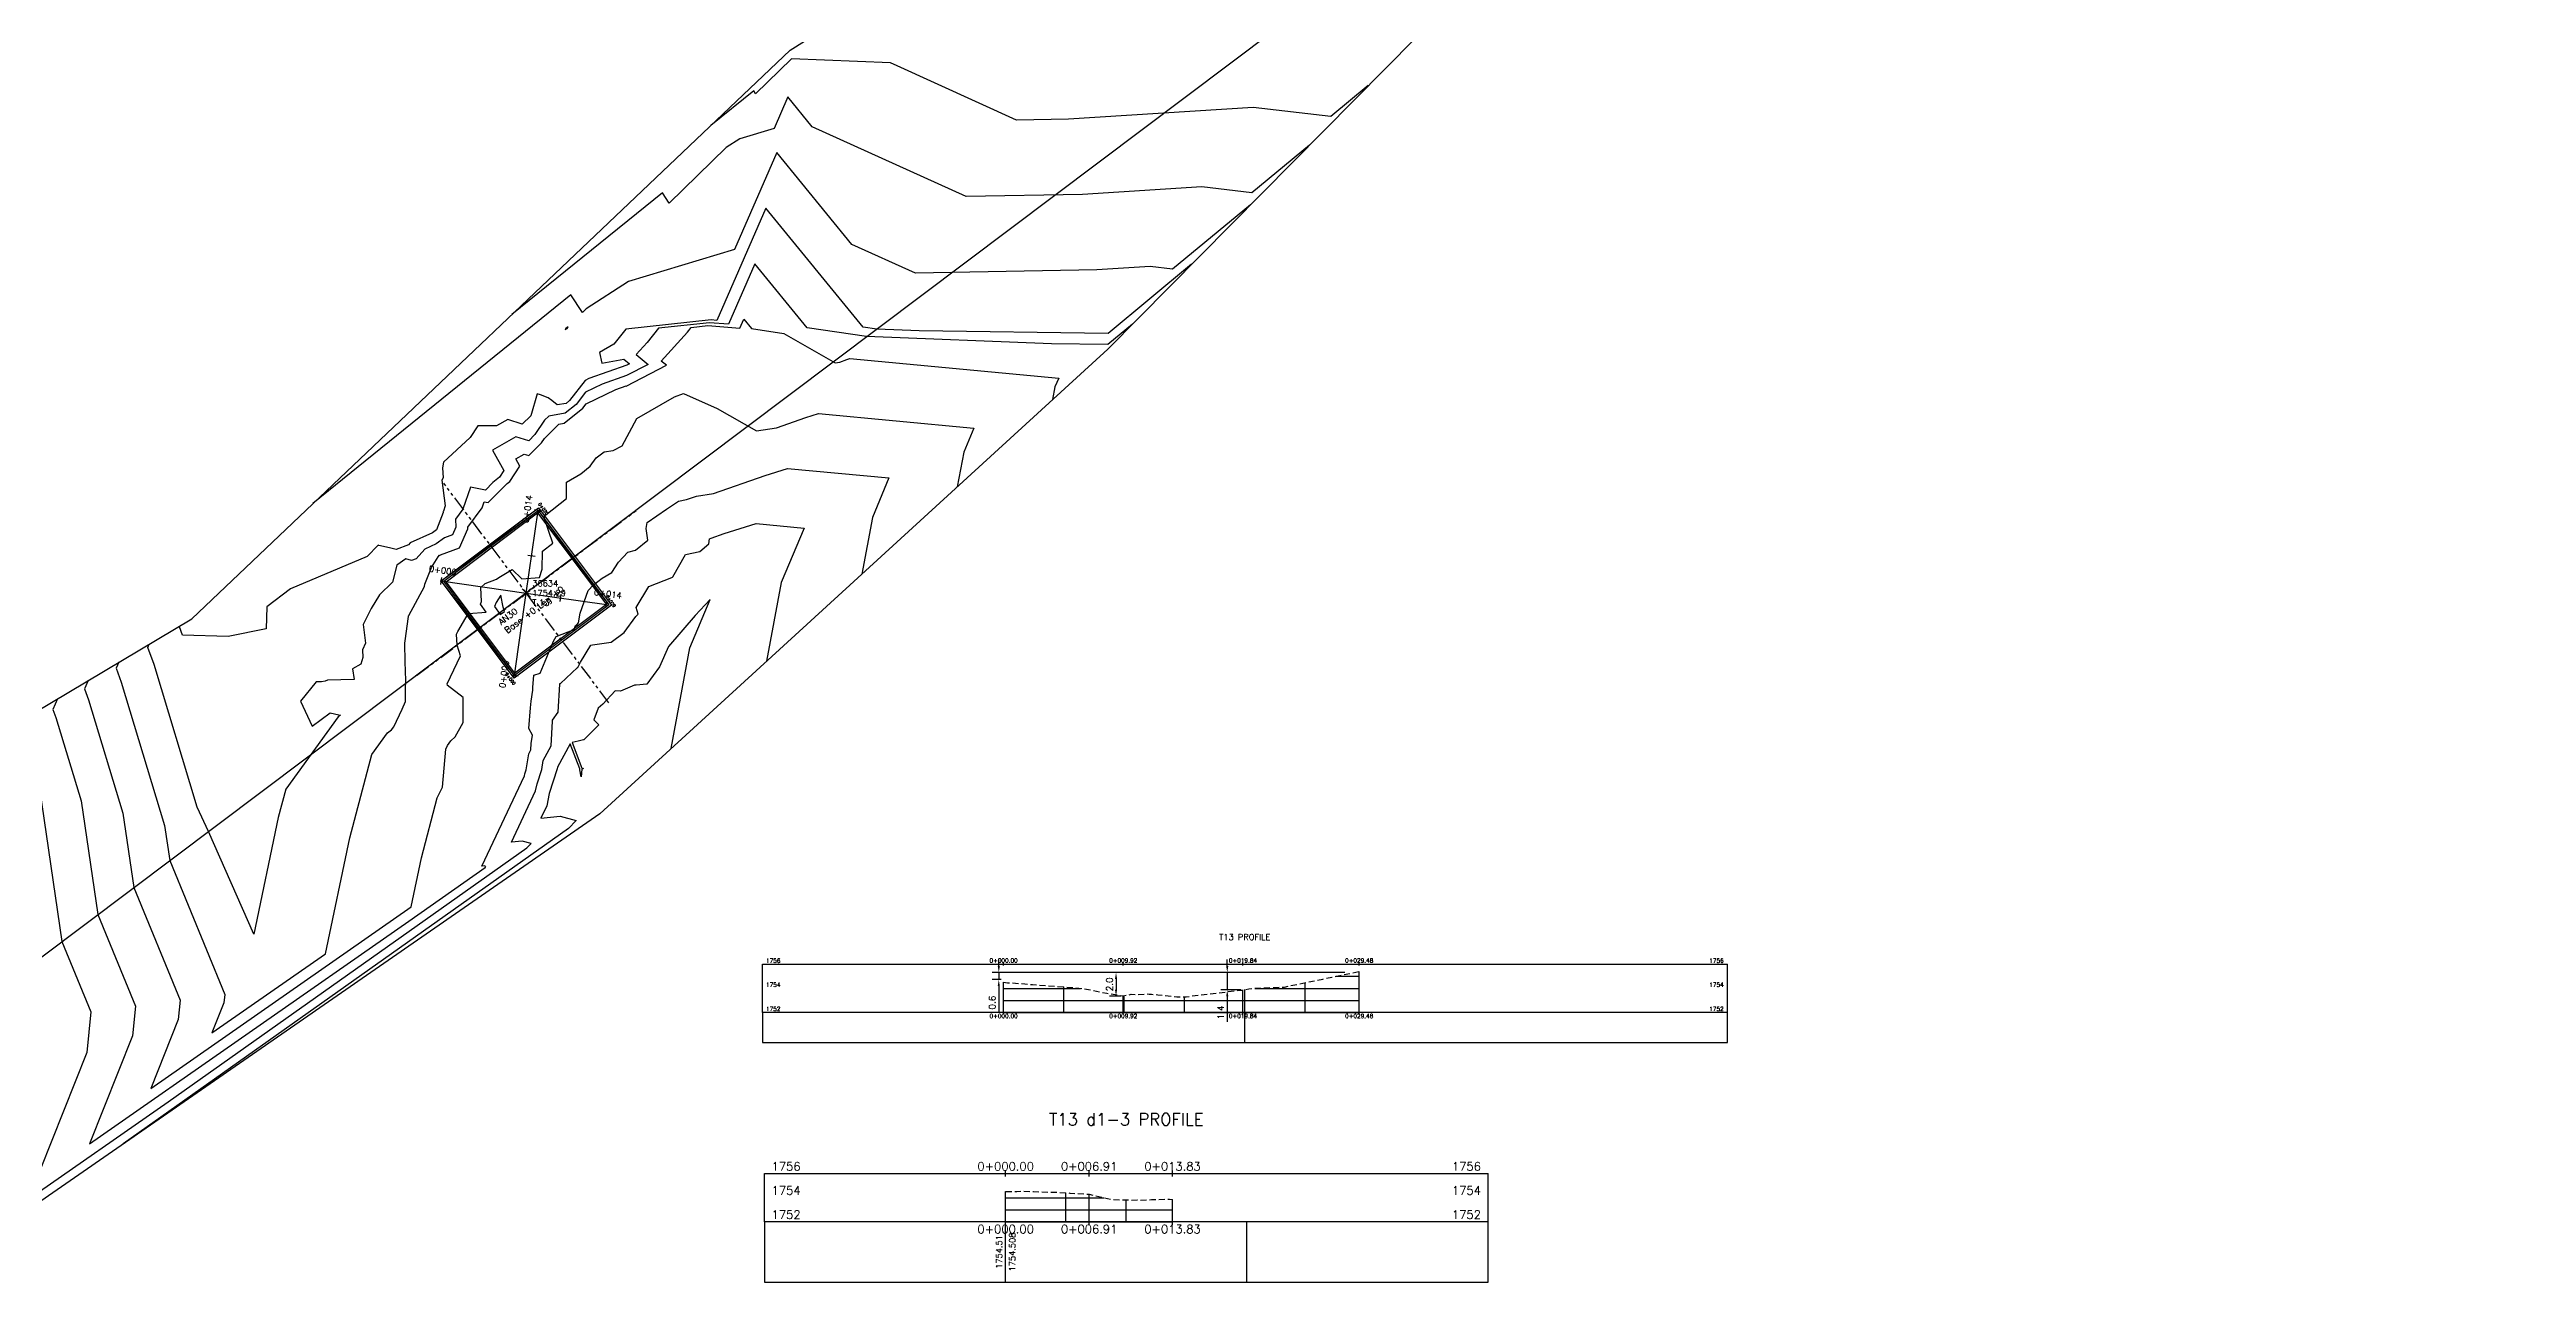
# Model space of a CAD drawing. Header units: metres. Extents: x 419533 to 423558, y 4805342 to 4807578.
# Drawn here: x 422189.6 to 422395, y 4806764.8 to 4806867.3 of the extents above; entities that cross this region are included whole.
import ezdxf

# ---------------------------------------------------------------- set-up
doc = ezdxf.new("R2010")
doc.units = ezdxf.units.M
doc.linetypes.add('DASHED', pattern=[0.75, 0.5, -0.25])
doc.linetypes.add('PHANTOM', pattern=[2.5, 1.25, -0.25, 0.25, -0.25, 0.25, -0.25])
for name, color, linetype in [('_pieds', 253, 'Continuous'), ('C-ROAD-CNTR-N', 92, 'Continuous'), ('C-ROAD-PROF', 1, 'DASHED'), ('C-ROAD-PROF-GRID-GEOM', 5, 'Continuous'), ('C-ROAD-PROF-GRID-MAJR', 8, 'Continuous'), ('C-ROAD-PROF-GRID-MINR', 8, 'Continuous'), ('C-ROAD-PROF-TEXT', 11, 'Continuous'), ('C-ROAD-PROF-TICK', 7, 'Continuous'), ('C-ROAD-PROF-TITL', 11, 'Continuous'), ('C-ROAD-PROF-TTLB', 5, 'Continuous'), ('C-ROAD-STAN', 11, 'Continuous'), ('C-ROAD-STAN-MAJR', 11, 'Continuous'), ('C-ROAD-STAN-MINR', 11, 'Continuous'), ('C-TINN-BNDY', 110, 'Continuous'), ('C-TOPO-MAJR', 9, 'Continuous'), ('C-TOPO-MINR', 8, 'Continuous'), ('LS', 7, 'Continuous'), ('V-NODE', 1, 'Continuous'), ('V-NODE-TEXT', 11, 'Continuous')]:
    doc.layers.add(name, color=color, linetype=linetype)
doc.styles.get("Standard").update_dxf_attribs({"font": 'simplex.shx'})
doc.dimstyles.new('TFO75', dxfattribs={"dimscale": 3, "dimtxt": 0.18, "dimasz": 0.18, "dimexe": 0.18, "dimexo": 0.0625, "dimgap": 0.09, "dimtad": 1, "dimdec": 1, "dimzin": 0, "dimdsep": 46, "dimtxsty": 'Standard', "dimcen": 0.09, "dimse1": 1, "dimse2": 1, "dimclrd": 3, "dimclre": 3, "dimclrt": 1, "dimadec": 4, "dimazin": 0, "dimtfac": 1, "dimtdec": 1, "dimtmove": 0, "dimatfit": 3, "dimfxl": 1, "dimtolj": 1, "dimtzin": 0, "dimarcsym": 0})

# ---------------------------------------------------------------- blocks, each defined once
blk = doc.blocks.new('AeccTickTriangle')
at = {"color": 0, "linetype": 'ByBlock', "lineweight": -2}
blk.add_lwpolyline([(0, 0.7), (-0.6, -0.3), (0.6, -0.3)], close=True, dxfattribs=at)
at = {"color": 0, "linetype": 'ByBlock', "lineweight": -2, "const_width": 0.0625}
blk.add_lwpolyline([(0, 0, 1), (0, 0, 1)], format="xyb", close=True, dxfattribs=at)
blk = doc.blocks.new('AeccTickLine')
blk.add_line((0, -0.5), (0, 0.5))
blk = doc.blocks.new('AN30 +0 +0')
at = {"linetype": 'PHANTOM', "flags": 128}
for points in [[(0, -11.38), (0, 11.38)], [(-11.38, 0), (11.38, 0)]]:
    blk.add_lwpolyline(points, dxfattribs=at)
at = {"flags": 128}
blk.add_lwpolyline([(-4.74, -4.74), (-4.74, 4.74), (4.74, 4.74), (4.74, -4.74)], close=True, dxfattribs=at)
at = {"layer": 'LS', "insert": (-3.27, -0.38), "char_height": 0.5158, "width": 9.1359, "attachment_point": 1}
blk.add_mtext('AN30\\PBase +0 Leg +0', dxfattribs=at)
blk = doc.blocks.new('*U73')
at = {"color": 0, "linetype": 'ByBlock', "lineweight": -2, "transparency": 16777216}
for p, q in [((-0.71, -0.71), (0.71, 0.71)), ((-0.71, 0.71), (0.71, -0.71))]:
    blk.add_line(p, q, dxfattribs=at)
blk = doc.blocks.new('*U74', base_point=(422229.17, 4806822.22, 1754.29))
at = {"layer": 'V-NODE-TEXT', "linetype": 'ByBlock', "char_height": 0.5}
for s, insert, attachment_point in [('T.13', (422229.67, 4806821.67, 1754.29), 1), ('36634', (422229.67, 4806822.77, 1754.29), 7), ('1754.29', (422229.67, 4806822.22, 1754.29), 4)]:
    blk.add_mtext(s, dxfattribs=dict(at, insert=insert, attachment_point=attachment_point))
blk = doc.blocks.new('*U75', base_point=(422229.17, 4806822.22, 1754.29))
at = {"layer": 'V-NODE-TEXT', "lineweight": -2}
blk.add_blockref('*U74', (422229.17, 4806822.22, 1754.29), dxfattribs=at)
blk = doc.blocks.new('*U76', base_point=(422229.17, 4806822.22, 1754.29))
at = {"layer": 'V-NODE', "lineweight": -2, "xscale": 0.5, "yscale": 0.5, "zscale": 0.5}
blk.add_blockref('*U73', (422229.17, 4806822.22, 1754.29), dxfattribs=at)
at = {"layer": 'V-NODE-TEXT', "lineweight": -2}
blk.add_blockref('*U75', (422229.17, 4806822.22, 1754.29), dxfattribs=at)
blk = doc.blocks.new('tower_bases_layout_1')
at = {"color": 31, "lineweight": 30, "true_color": 0xffbd7a, "elevation": 1718.01}
blk.add_lwpolyline([(423449.83, 4807399.59), (423130.59, 4807500.11), (421950.92, 4806613), (421795.04, 4806430.99), (421305.02, 4806147.04), (421305.02, 4806147.04), (420630.08, 4805770.97), (419765.16, 4805549.54), (419617.36, 4805580.09)], dxfattribs=at)
at = {"layer": '_pieds', "elevation": 1754.29, "flags": 128}
for points in [[(422228.17, 4806815.17), (422222.12, 4806823.22), (422230.17, 4806829.27), (422236.22, 4806821.22)], [(422228.2, 4806815.37), (422222.32, 4806823.19), (422230.14, 4806829.07), (422236.02, 4806821.25)]]:
    blk.add_lwpolyline(points, close=True, dxfattribs=at)
at = {"rotation": 36.94322494}
blk.add_blockref('AN30 +0 +0', (422229.17, 4806822.22, 1754.29), dxfattribs=at)
at = {"layer": 'V-NODE'}
blk.add_blockref('*U76', (422229.17, 4806822.22, 1754.29), dxfattribs=at)
blk = doc.blocks.new('*D39')
at = {"color": 3, "lineweight": -2, "transparency": 16777216}
for p, q in [((422297.02, 4806790.76), (422286.74, 4806790.76)), ((422287.28, 4806791.3), (422287.28, 4806791.84)), ((422287.28, 4806790.76), (422287.28, 4806789.33)), ((422288.4, 4806789.33), (422286.74, 4806789.33)), ((422287.28, 4806788.79), (422287.28, 4806786.66))]:
    blk.add_line(p, q, dxfattribs=at)
at = {"color": 3, "transparency": 16777216}
for points in [[(422287.19, 4806791.3), (422287.37, 4806791.3), (422287.28, 4806790.76)], [(422287.19, 4806788.79), (422287.37, 4806788.79), (422287.28, 4806789.33)]]:
    blk.add_solid(points, dxfattribs=at)
at = {"layer": 'Defpoints', "color": 0, "transparency": 16777216}
for p in [(422297.2, 4806790.76), (422287.28, 4806789.33), (422288.58, 4806789.33)]:
    blk.add_point(p, dxfattribs=at)
at = {"color": 1, "transparency": 16777216, "insert": (422286.74, 4806787.45), "char_height": 0.54, "attachment_point": 5, "rotation": 90}
blk.add_mtext('\\A1;1.4', dxfattribs=at)
blk = doc.blocks.new('*D40')
at = {"color": 3, "lineweight": -2, "transparency": 16777216}
for p, q in [((422297.02, 4806790.76), (422277.52, 4806790.76)), ((422278.47, 4806788.81), (422277.52, 4806788.81)), ((422278.06, 4806790.22), (422278.06, 4806789.35))]:
    blk.add_line(p, q, dxfattribs=at)
at = {"color": 3, "transparency": 16777216}
for points in [[(422277.97, 4806790.22), (422278.15, 4806790.22), (422278.06, 4806790.76)], [(422277.97, 4806789.35), (422278.15, 4806789.35), (422278.06, 4806788.81)]]:
    blk.add_solid(points, dxfattribs=at)
at = {"layer": 'Defpoints', "color": 0, "transparency": 16777216}
for p in [(422297.2, 4806790.76), (422278.06, 4806788.81), (422278.66, 4806788.81)]:
    blk.add_point(p, dxfattribs=at)
at = {"color": 1, "transparency": 16777216, "insert": (422277.52, 4806789.78), "char_height": 0.54, "attachment_point": 5, "rotation": 90}
blk.add_mtext('\\A1;2.0', dxfattribs=at)
blk = doc.blocks.new('*D41')
at = {"color": 3, "lineweight": -2, "transparency": 16777216}
for p, q in [((422297.02, 4806790.76), (422267.8, 4806790.76)), ((422268.34, 4806791.3), (422268.34, 4806791.84)), ((422268.34, 4806790.76), (422268.34, 4806790.17)), ((422268.55, 4806790.17), (422267.8, 4806790.17)), ((422268.34, 4806789.63), (422268.34, 4806787.45))]:
    blk.add_line(p, q, dxfattribs=at)
at = {"color": 3, "transparency": 16777216}
for points in [[(422268.25, 4806791.3), (422268.43, 4806791.3), (422268.34, 4806790.76)], [(422268.25, 4806789.63), (422268.43, 4806789.63), (422268.34, 4806790.17)]]:
    blk.add_solid(points, dxfattribs=at)
at = {"layer": 'Defpoints', "color": 0, "transparency": 16777216}
for p in [(422297.2, 4806790.76), (422268.34, 4806790.17), (422268.74, 4806790.17)]:
    blk.add_point(p, dxfattribs=at)
at = {"color": 1, "transparency": 16777216, "insert": (422267.8, 4806788.27), "char_height": 0.54, "attachment_point": 5, "rotation": 90}
blk.add_mtext('\\A1;0.6', dxfattribs=at)
blk = doc.blocks.new('leg_extensions_profiles_1')
at = {"layer": 'C-ROAD-CNTR-N', "color": 92, "linetype": 'Continuous', "lineweight": -3, "flags": 128}
blk.add_lwpolyline([(422228.2, 4806815.37), (422222.12, 4806823.22), (422230.14, 4806829.07), (422235.81, 4806821.28)], dxfattribs=at)
at = {"layer": 'C-ROAD-PROF', "color": 1, "linetype": 'DASHED', "lineweight": -3, "flags": 128}
blk.add_lwpolyline([(422268.74, 4806789.96), (422269.05, 4806789.91), (422269.31, 4806789.91), (422270.49, 4806789.83), (422270.9, 4806789.76), (422271.13, 4806789.77), (422273.07, 4806789.62), (422275.42, 4806789.43), (422275.43, 4806789.43), (422275.44, 4806789.42), (422275.45, 4806789.42), (422277.3, 4806789.04), (422278.66, 4806788.82), (422279.31, 4806788.96), (422279.71, 4806788.93), (422280.63, 4806788.99), (422280.82, 4806788.97), (422281.01, 4806788.96), (422281.53, 4806788.92), (422283.09, 4806788.74), (422283.87, 4806788.75), (422285.02, 4806788.9), (422285.77, 4806788.97), (422286.58, 4806789.08), (422287.96, 4806789.25), (422288.29, 4806789.3), (422288.58, 4806789.31), (422289.07, 4806789.4), (422289.48, 4806789.45), (422292.02, 4806789.56), (422294.67, 4806790.11), (422294.72, 4806790.11), (422295.2, 4806790.22), (422295.94, 4806790.38), (422298.22, 4806790.85)], dxfattribs=at)
at = {"layer": 'C-ROAD-PROF-GRID-GEOM', "color": 5, "linetype": 'Continuous', "lineweight": -3}
for p, q in [((422298.22, 4806787.45), (422298.22, 4806790.85)), ((422268.74, 4806787.45), (422268.74, 4806789.96)), ((422278.66, 4806787.45), (422278.66, 4806788.82)), ((422288.58, 4806787.45), (422288.58, 4806789.31))]:
    blk.add_line(p, q, dxfattribs=at)
at = {"layer": 'C-ROAD-PROF-GRID-MAJR', "color": 8, "linetype": 'Continuous', "lineweight": -3}
for p, q in [((422268.74, 4806787.45), (422268.74, 4806789.96)), ((422268.74, 4806789.45), (422275.12, 4806789.45)), ((422288.74, 4806787.45), (422288.74, 4806789.34)), ((422289.58, 4806789.45), (422298.22, 4806789.45)), ((422268.74, 4806787.45), (422298.22, 4806787.45))]:
    blk.add_line(p, q, dxfattribs=at)
at = {"layer": 'C-ROAD-PROF-GRID-MINR', "color": 8, "linetype": 'Continuous', "lineweight": -3}
for p, q in [((422273.74, 4806787.45), (422273.74, 4806789.57)), ((422278.74, 4806787.45), (422278.74, 4806788.84)), ((422283.74, 4806787.45), (422283.74, 4806788.75)), ((422293.74, 4806787.45), (422293.74, 4806789.92)), ((422296.28, 4806790.45), (422298.22, 4806790.45)), ((422268.74, 4806788.45), (422298.22, 4806788.45))]:
    blk.add_line(p, q, dxfattribs=at)
at = {"layer": 'C-ROAD-PROF-TEXT', "color": 11, "linetype": 'Continuous', "lineweight": -3}
for p, q in [((422268.74, 4806791.33), (422268.74, 4806791.58)), ((422278.66, 4806791.33), (422278.66, 4806791.58)), ((422288.58, 4806791.33), (422288.58, 4806791.58)), ((422298.22, 4806791.33), (422298.22, 4806791.58)), ((422268.74, 4806787.33), (422268.74, 4806787.58)), ((422278.66, 4806787.33), (422278.66, 4806787.58)), ((422288.58, 4806787.33), (422288.58, 4806787.58)), ((422298.22, 4806787.33), (422298.22, 4806787.58))]:
    blk.add_line(p, q, dxfattribs=at)
at = {"layer": 'C-ROAD-PROF-TICK', "color": 7, "linetype": 'Continuous', "lineweight": -3}
blk.add_line((422288.74, 4806784.95), (422288.74, 4806787.45), dxfattribs=at)
at = {"layer": 'C-ROAD-PROF-TTLB', "color": 5, "linetype": 'Continuous', "lineweight": -3}
for p, q in [((422248.74, 4806787.45), (422248.74, 4806791.45)), ((422248.74, 4806791.45), (422328.74, 4806791.45)), ((422328.74, 4806787.45), (422328.74, 4806791.45))]:
    blk.add_line(p, q, dxfattribs=at)
blk.add_3dface([(422248.74, 4806784.95), (422328.74, 4806784.95), (422328.74, 4806787.45), (422248.74, 4806787.45)], dxfattribs=at)
at = {"layer": 'C-ROAD-STAN', "color": 11, "linetype": 'Continuous', "lineweight": -3}
blk.add_circle((422228.2, 4806815.37), 0.05, dxfattribs=at)
at = {"layer": 'C-TINN-BNDY', "color": 110, "linetype": 'Continuous', "lineweight": -3, "flags": 128}
for points in [[(422172.4, 4806802.79), (422201.44, 4806820.08), (422251.05, 4806867.23), (422301.43, 4806898.88), (422367.29, 4806957.11), (422403.82, 4806979.96), (422487.95, 4807034.01), (422492.1, 4807036.74), (422549.12, 4807073.4), (422585.79, 4807109.09), (422612.12, 4807123.21), (422670.52, 4807165.95), (422709.26, 4807207.21), (422718.19, 4807218.52), (422723.23, 4807221.36), (422766.67, 4807244.99), (422813.42, 4807269.91), (422858.13, 4807307.81), (422917.4, 4807353.92), (422940.85, 4807374.03), (422981.22, 4807401.84), (423054.78, 4807456.97)], [(423078.77, 4807461.2), (423033.14, 4807416.13), (423026.41, 4807402.94), (423023.17, 4807397.27), (422979.4, 4807374.91), (422934.17, 4807330.43), (422885.07, 4807295.41), (422877.92, 4807292.45), (422800.6, 4807234.6), (422739.16, 4807184.67), (422670.36, 4807136.21), (422640.99, 4807115.07), (422591.91, 4807092), (422552.85, 4807047.84), (422506.52, 4807013.22), (422490.82, 4807004.03), (422435.8, 4806971.81), (422359.73, 4806920.46), (422308.03, 4806873.45), (422277.37, 4806842.43), (422235.26, 4806803.92), (422183.95, 4806768.39)]]:
    blk.add_lwpolyline(points, dxfattribs=at)
at = {"layer": 'C-TOPO-MAJR', "color": 9, "linetype": 'Continuous', "lineweight": -3, "flags": 128}
for points, elevation in [([(422289.2, 4806854.41), (422282.75, 4806849.06), (422280.89, 4806849.28), (422276.46, 4806849), (422261.43, 4806848.73), (422256.17, 4806851.12), (422249.94, 4806858.74), (422246.43, 4806850.69), (422237.64, 4806848.04), (422234.14, 4806845.77), (422233.82, 4806845.47), (422232.87, 4806846.94), (422211.48, 4806829.63)], 1750), ([(422190.31, 4806813.46), (422189.93, 4806812.57), (422190.17, 4806811.89), (422192.26, 4806804.99), (422193.65, 4806795.57), (422196.76, 4806787.98), (422196.52, 4806785.5), (422192.96, 4806776.56), (422219.44, 4806795.02), (422225.75, 4806799.48), (422225.82, 4806799.56), (422225.67, 4806799.6), (422225.48, 4806799.58), (422229.01, 4806807.06), (422229.04, 4806807.22), (422229.15, 4806807.55), (422229.38, 4806808.9), (422229.55, 4806809.21), (422229.58, 4806809.75), (422229.68, 4806810.45), (422229.37, 4806810.98), (422229.51, 4806812.7), (422229.57, 4806813.25), (422229.72, 4806814.18), (422229.71, 4806814.38), (422229.8, 4806815.4), (422230.31, 4806815.57), (422231.42, 4806818.24), (422231.65, 4806818.63), (422233.13, 4806819.2), (422233.26, 4806819.54), (422233.39, 4806819.6), (422233.5, 4806819.74), (422233.63, 4806820.54), (422234.29, 4806822.43), (422234.74, 4806822.91), (422235.46, 4806823.44), (422236.27, 4806823.93), (422236.82, 4806824.77), (422237.6, 4806825.62), (422238.22, 4806825.78), (422239.24, 4806826.6), (422239.1, 4806827.58), (422239.18, 4806828.08), (422240.79, 4806829.16), (422241.8, 4806829.83), (422242.45, 4806829.96), (422243.29, 4806830.25), (422244.68, 4806830.47), (422248.97, 4806831.96), (422250.81, 4806832.54), (422259.23, 4806831.76), (422257.87, 4806828.49), (422256.98, 4806823.79)], 1755)]:
    blk.add_lwpolyline(points, dxfattribs=dict(at, elevation=elevation))
for points, elevation in [([(422232.55, 4806844.16), (422232.63, 4806844.28), (422232.46, 4806844.15), (422232.39, 4806844.07), (422232.55, 4806844.16)], 1750), ([(422227.26, 4806821.05), (422227.07, 4806822.05), (422226.66, 4806821.43), (422226.54, 4806821.1), (422227, 4806820.44), (422227.37, 4806820.69), (422227.26, 4806821.05)], 1755)]:
    blk.add_lwpolyline(points, close=True, dxfattribs=dict(at, elevation=elevation))
at = {"layer": 'C-TOPO-MINR', "color": 8, "linetype": 'Continuous', "lineweight": -3, "flags": 128}
for points, elevation in [([(422298.97, 4806864.29), (422295.87, 4806861.72), (422289.43, 4806862.47), (422274.13, 4806861.5), (422269.82, 4806861.42), (422259.91, 4806865.93), (422259.36, 4806866.17), (422251.16, 4806866.5), (422248.18, 4806863.61), (422248.03, 4806863.86), (422244.47, 4806860.98)], 1748), ([(422294.09, 4806859.35), (422289.31, 4806855.39), (422285.16, 4806855.88), (422275.29, 4806855.25), (422265.63, 4806855.08), (422252.88, 4806860.87), (422250.86, 4806863.34), (422249.72, 4806860.73), (422246.87, 4806859.87), (422245.73, 4806859.14), (422241, 4806854.54), (422240.45, 4806855.4), (422227.98, 4806845.3)], 1749), ([(422284.32, 4806849.47), (422277.41, 4806843.74), (422261.75, 4806843.96), (422258.23, 4806844.09), (422257.1, 4806844.26), (422249.03, 4806854.13), (422244.96, 4806844.82), (422244.5, 4806844.86), (422237.42, 4806844.1), (422236.42, 4806842.85), (422235.23, 4806842.15), (422235.43, 4806841.28), (422237.25, 4806841.61), (422237.73, 4806841.21), (422237.51, 4806841.1), (422237.51, 4806841.1), (422234.35, 4806840), (422234.05, 4806839.85), (422232.76, 4806838.17), (422232.47, 4806837.94), (422231.74, 4806837.81), (422231.28, 4806838.19), (422230.99, 4806838.4), (422230.34, 4806838.66), (422230.08, 4806838.74), (422229.54, 4806836.9), (422228.83, 4806836.23), (422227.63, 4806836.61), (422226.7, 4806836.07), (422225.16, 4806836.08), (422224.52, 4806835.12), (422222.31, 4806833.07), (422222.21, 4806832.61), (422222.28, 4806831.77), (422222.17, 4806831.57), (422222.45, 4806829.44), (422222.31, 4806829.02), (422222.29, 4806828.99), (422222.29, 4806828.89), (422221.72, 4806827.46), (422221.38, 4806827.21), (422219.53, 4806826.38), (422219.39, 4806826.21), (422218.37, 4806825.82), (422217.82, 4806825.98), (422216.95, 4806826.16), (422216.9, 4806826.2), (422215.97, 4806825.24), (422209.62, 4806822.57), (422207.65, 4806821.08), (422207.61, 4806819.25), (422204.46, 4806818.61), (422200.66, 4806818.73), (422200.41, 4806819.41), (422200.45, 4806819.49)], 1751), ([(422279.43, 4806844.52), (422277.38, 4806842.82), (422272.72, 4806842.89), (422257.37, 4806843.48), (422252.46, 4806844.2), (422248.11, 4806849.52), (422245.92, 4806844.5), (422244.36, 4806844.62), (422240.13, 4806844.17), (422239.19, 4806842.99), (422238.27, 4806841.98), (422239.26, 4806841.16), (422237.48, 4806840.24), (422237.48, 4806840.24), (422235.47, 4806839.54), (422234.09, 4806838.88), (422233.3, 4806837.86), (422232.39, 4806837.12), (422231.03, 4806836.88), (422230.69, 4806836.54), (422229.89, 4806835.35), (422229.37, 4806834.84), (422228.31, 4806835.18), (422226.37, 4806834.05), (422227.32, 4806832.37), (422226.96, 4806831.82), (422226.4, 4806831.38), (422225.78, 4806830.76), (422224.54, 4806830.99), (422223.91, 4806829.16), (422223.3, 4806828.34), (422223.33, 4806827.69), (422223.04, 4806827.04), (422222.38, 4806826.8), (422221.7, 4806826.29), (422220.76, 4806825.86), (422220.03, 4806825.06), (422219.66, 4806824.92), (422219.17, 4806825.06), (422218.44, 4806824.53), (422218.09, 4806823.12), (422217, 4806822.06), (422216.3, 4806820.93), (422215.64, 4806819.6), (422215.83, 4806818.06), (422215.58, 4806817.51), (422215.62, 4806816.87), (422215.45, 4806816.32), (422214.77, 4806815.93), (422214.91, 4806815.05), (422212.68, 4806814.99), (422212.5, 4806814.92), (422212.2, 4806814.86), (422211.74, 4806814.87), (422210.46, 4806813.26), (422211.43, 4806811.18), (422212.91, 4806812.28), (422213.64, 4806812.13), (422213.77, 4806812.09), (422213.57, 4806811.96), (422209.23, 4806805.96), (422208.61, 4806803.61), (422206.57, 4806793.93), (422202.81, 4806802.44), (422201.87, 4806804.48), (422198.31, 4806816.29), (422197.79, 4806817.7), (422197.91, 4806817.98)], 1752), ([(422195.38, 4806816.48), (422195.17, 4806815.99), (422195.59, 4806814.83), (422199.18, 4806802.96), (422199.61, 4806800.04), (422204.17, 4806788.94), (422204.1, 4806788.25), (422203.11, 4806785.76), (422212.52, 4806792.32), (422214.54, 4806801.94), (422216.36, 4806808.84), (422217.66, 4806810.64), (422218, 4806810.87), (422218.18, 4806811.13), (422218.88, 4806812.6), (422219.15, 4806813.22), (422219.16, 4806814.24), (422219.18, 4806814.97), (422219.13, 4806816.53), (422219.1, 4806818.06), (422219.14, 4806818.27), (422219.39, 4806820.27), (422219.4, 4806820.32), (422219.43, 4806820.36), (422220.72, 4806822.77), (422220.77, 4806822.95), (422221.3, 4806824.33), (422221.87, 4806825.23), (422221.98, 4806825.35), (422222.02, 4806825.37), (422222.06, 4806825.4), (422223.62, 4806825.98), (422224.32, 4806827.53), (422224.31, 4806827.69), (422225.51, 4806829.29), (422225.68, 4806829.79), (422226.02, 4806829.73), (422227.59, 4806831.31), (422227.8, 4806831.47), (422228.63, 4806832.73), (422228.29, 4806833.34), (422228.99, 4806833.74), (422229.37, 4806833.62), (422230.44, 4806834.67), (422230.67, 4806835.02), (422231.86, 4806836.22), (422232.3, 4806836.29), (422233.85, 4806837.55), (422234.13, 4806837.91), (422236.58, 4806839.09), (422237.44, 4806839.39), (422237.45, 4806839.37), (422240.79, 4806841.1), (422240.36, 4806841.45), (422242.53, 4806843.85), (422242.84, 4806844.24), (422244.23, 4806844.39), (422246.87, 4806844.18), (422247.19, 4806844.92), (422247.83, 4806844.14), (422250.52, 4806843.74), (422254.78, 4806841.31), (422255.17, 4806841.37), (422255.74, 4806841.57), (422255.98, 4806841.65), (422273.31, 4806840.04), (422273, 4806839.31), (422272.8, 4806838.26)], 1753), ([(422192.85, 4806814.97), (422192.55, 4806814.28), (422192.88, 4806813.36), (422195.72, 4806803.98), (422196.63, 4806797.81), (422200.47, 4806788.46), (422200.31, 4806786.88), (422198.04, 4806781.16), (422219.62, 4806796.21), (422220.48, 4806800.27), (422221.78, 4806805.23), (422222.21, 4806806.12), (422222.5, 4806809.27), (422222.64, 4806809.59), (422222.92, 4806809.96), (422223.26, 4806810.31), (422223.94, 4806811.5), (422223.94, 4806812.14), (422223.94, 4806813.56), (422222.6, 4806814.57), (422222.65, 4806814.58), (422222.62, 4806814.69), (422223.72, 4806817.02), (422223.45, 4806817.89), (422223.37, 4806818.8), (422223.49, 4806819.04), (422224.34, 4806820.5), (422224.37, 4806820.52), (422225.83, 4806820.64), (422225.37, 4806821.3), (422225.45, 4806821.52), (422225.39, 4806822.67), (422225.76, 4806823), (422226.7, 4806823.38), (422226.89, 4806823.5), (422228.01, 4806824.17), (422228.79, 4806823.41), (422230.25, 4806823.51), (422230.48, 4806824.21), (422230.51, 4806825.7), (422231.36, 4806826.34), (422230.69, 4806828.36), (422230.69, 4806828.57), (422230.8, 4806828.7), (422232.5, 4806830.06), (422232.5, 4806830.15), (422232.51, 4806831.4), (422233.68, 4806832.11), (422234.47, 4806832.74), (422234.95, 4806833.43), (422235.62, 4806833.93), (422236.37, 4806834.03), (422237.11, 4806834.43), (422238.32, 4806836.68), (422241.45, 4806838.49), (422242.2, 4806838.76), (422245, 4806837.53), (422248.26, 4806835.67), (422249.92, 4806835.92), (422252.35, 4806836.77), (422253.4, 4806837.09), (422266.27, 4806835.9), (422265.43, 4806833.9), (422264.89, 4806831.03)], 1754), ([(422188.8, 4806806.01), (422190.67, 4806793.34), (422193.06, 4806787.5), (422192.73, 4806784.13), (422187.89, 4806771.96), (422199.47, 4806780.03), (422229.21, 4806801.1), (422229.57, 4806801.46), (422228.83, 4806801.66), (422227.93, 4806801.57), (422229.94, 4806805.82), (422230.06, 4806806.41), (422230.45, 4806807.6), (422230.57, 4806808.34), (422231.23, 4806809.55), (422231.34, 4806811.6), (422231.34, 4806811.64), (422231.35, 4806811.68), (422231.8, 4806812.33), (422231.95, 4806814.66), (422231.95, 4806814.7), (422231.95, 4806814.72), (422232, 4806814.73), (422233.42, 4806816.04), (422233.44, 4806816.06), (422233.66, 4806816.49), (422234.51, 4806817.91), (422234.66, 4806817.93), (422236.2, 4806818.16), (422237.28, 4806818.96), (422238.26, 4806820.28), (422238.45, 4806820.46), (422238.29, 4806821.03), (422239.34, 4806822.77), (422241.24, 4806823.5), (422241.3, 4806823.53), (422241.32, 4806823.57), (422242.36, 4806825.41), (422243.55, 4806825.67), (422244.31, 4806826.3), (422244.37, 4806826.71), (422244.49, 4806826.77), (422245.58, 4806827.15), (422248.23, 4806827.98), (422252.2, 4806827.61), (422250.3, 4806823.08), (422249.08, 4806816.56)], 1756), ([(422241.17, 4806809.32), (422242.73, 4806817.67), (422244.41, 4806821.67), (422243.18, 4806820.36), (422240.95, 4806817.8), (422240.22, 4806816.09), (422239.17, 4806814.66), (422238.29, 4806814.59), (422238.23, 4806814.57), (422238.14, 4806814.57), (422236.99, 4806814.08), (422236.53, 4806814.1), (422235.51, 4806813), (422235.13, 4806812.67), (422234.78, 4806811.71), (422235.19, 4806811.3), (422233.94, 4806810.05), (422233.91, 4806810.04), (422233.48, 4806809.95), (422232.96, 4806809.82), (422233.76, 4806807.71), (422233.91, 4806807.68), (422233.78, 4806807.61), (422233.72, 4806806.98), (422233.6, 4806807.57), (422233.61, 4806807.66), (422232.81, 4806809.71), (422231.76, 4806807.78), (422231.74, 4806807.66), (422231.07, 4806805.59), (422230.87, 4806804.58), (422230.38, 4806803.56), (422231.99, 4806803.72), (422233.31, 4806803.35), (422232.67, 4806802.71), (422195.74, 4806776.56)], 1757)]:
    blk.add_lwpolyline(points, dxfattribs=dict(at, elevation=elevation))
at = {"layer": 'C-ROAD-STAN', "color": 11, "linetype": 'Continuous', "lineweight": -3, "xscale": 0.02999999999999999, "yscale": 0.02999999999999999, "zscale": 0.02999999999999999}
for p in [(422230.14, 4806829.07), (422222.12, 4806823.22)]:
    blk.add_blockref('AeccTickTriangle', p, dxfattribs=at)
at = {"layer": 'C-ROAD-STAN-MAJR', "color": 11, "linetype": 'Continuous', "lineweight": -3, "xscale": 0.3, "yscale": 0.3, "zscale": 0.3}
for p, rotation in [((422230.23, 4806828.94), 306.0847199245651), ((422235.81, 4806821.28), 306.0847199245651), ((422228.2, 4806815.37), 127.7767530402137)]:
    blk.add_blockref('AeccTickLine', p, dxfattribs=dict(at, rotation=rotation))
at = {"layer": 'C-ROAD-STAN-MINR', "color": 11, "linetype": 'Continuous', "lineweight": -3, "xscale": 0.3, "yscale": 0.3, "zscale": 0.3, "rotation": 36.10969684414823}
blk.add_blockref('AeccTickLine', (422222.19, 4806823.26), dxfattribs=at)
at = {"layer": 'C-ROAD-PROF-TEXT', "color": 11, "linetype": 'Continuous', "lineweight": -3, "char_height": 0.35}
for s, insert, attachment_point in [('1756', (422250.24, 4806791.75), 6), ('0+000.00', (422268.74, 4806791.58), 8), ('0+009.92', (422278.66, 4806791.58), 8), ('0+019.84', (422288.58, 4806791.58), 8), ('0+029.48', (422298.22, 4806791.58), 8), ('{\\C256;1756}', (422327.24, 4806791.75), 4), ('1754', (422250.24, 4806789.75), 6), ('{\\C256;1754}', (422327.24, 4806789.75), 4), ('1752', (422250.24, 4806787.75), 6), ('0+000.00', (422268.74, 4806787.33), 2), ('0+009.92', (422278.66, 4806787.33), 2), ('0+019.84', (422288.58, 4806787.33), 2), ('0+029.48', (422298.22, 4806787.33), 2), ('{\\C256;1752}', (422327.24, 4806787.75), 4)]:
    blk.add_mtext(s, dxfattribs=dict(at, insert=insert, attachment_point=attachment_point))
at = {"layer": 'C-ROAD-PROF-TITL', "color": 11, "linetype": 'Continuous', "lineweight": -3, "insert": (422288.74, 4806793.45), "char_height": 0.5, "attachment_point": 8}
blk.add_mtext('T13 PROFILE', dxfattribs=at)
at = {"layer": 'C-ROAD-STAN-MAJR', "color": 11, "linetype": 'Continuous', "lineweight": -3, "char_height": 0.254}
for s, insert, attachment_point, rotation in [('0+020', (422230.48, 4806829.12), 8, 306.0847), ('0+029', (422236.07, 4806821.46), 8, 306.0847), ('0+000', (422227.95, 4806815.18), 2, 307.7768)]:
    blk.add_mtext(s, dxfattribs=dict(at, insert=insert, attachment_point=attachment_point, rotation=rotation))
for base, p1, p2, picture, middle in [((422268.34, 4806790.17), (422297.2, 4806790.76), (422268.74, 4806790.17), '*D41', (422267.8, 4806788.27)), ((422278.0634, 4806788.8051), (422297.2035, 4806790.7647), (422278.6608, 4806788.8051), '*D40', (422277.5234, 4806789.7849)), ((422287.28, 4806789.33), (422297.2, 4806790.76), (422288.58, 4806789.33), '*D39', (422286.74, 4806787.45))]:
    dim = blk.add_linear_dim(base=base, p1=p1, p2=p2, angle=90, dimstyle='TFO75')
    dim.commit()
    dim.dimension.update_dxf_attribs({"geometry": picture, "text_midpoint": middle})

msp = doc.modelspace()

# ---------------------------------------------------------------- linework, layer by layer
at = {"layer": 'C-ROAD-CNTR-N', "color": 92, "linetype": 'Continuous', "lineweight": -3, "flags": 128}
for points in [[(422228.2, 4806815.37), (422229.17, 4806822.22), (422230.14, 4806829.07)], [(422222.12, 4806823.22), (422229.17, 4806822.22), (422235.81, 4806821.28)]]:
    msp.add_lwpolyline(points, dxfattribs=at)
at = {"layer": 'C-ROAD-PROF', "color": 1, "linetype": 'DASHED', "lineweight": -3, "flags": 128}
msp.add_lwpolyline([(422268.91, 4806772.6), (422269.85, 4806772.61), (422270.41, 4806772.64), (422271.22, 4806772.6), (422273.15, 4806772.54), (422274.14, 4806772.49), (422274.24, 4806772.47), (422275.82, 4806772.38), (422275.82, 4806772.38), (422275.83, 4806772.38), (422277.69, 4806771.95), (422279.33, 4806771.9), (422279.82, 4806771.92), (422280.1, 4806771.88), (422281.01, 4806771.94), (422282.48, 4806771.98), (422282.74, 4806771.95)], dxfattribs=at)
at = {"layer": 'C-ROAD-PROF-GRID-GEOM', "color": 5, "linetype": 'Continuous', "lineweight": -3}
for p, q in [((422268.91, 4806770.09), (422268.91, 4806772.6)), ((422275.83, 4806770.09), (422275.83, 4806772.38)), ((422282.74, 4806770.09), (422282.74, 4806771.95))]:
    msp.add_line(p, q, dxfattribs=at)
at = {"layer": 'C-ROAD-PROF-GRID-MAJR', "color": 8, "linetype": 'Continuous', "lineweight": -3}
for p, q in [((422268.91, 4806770.09), (422268.91, 4806772.6)), ((422268.91, 4806772.09), (422277.06, 4806772.09)), ((422268.91, 4806770.09), (422282.74, 4806770.09))]:
    msp.add_line(p, q, dxfattribs=at)
at = {"layer": 'C-ROAD-PROF-GRID-MINR', "color": 8, "linetype": 'Continuous', "lineweight": -3}
for p, q in [((422273.91, 4806770.09), (422273.91, 4806772.5)), ((422268.91, 4806771.09), (422282.74, 4806771.09)), ((422278.91, 4806770.09), (422278.91, 4806771.92))]:
    msp.add_line(p, q, dxfattribs=at)
at = {"layer": 'C-ROAD-PROF-TEXT', "color": 11, "linetype": 'Continuous', "lineweight": -3}
for p, q in [((422268.91, 4806773.84), (422268.91, 4806774.34)), ((422275.83, 4806773.84), (422275.83, 4806774.34)), ((422282.74, 4806773.84), (422282.74, 4806774.34)), ((422268.91, 4806769.84), (422268.91, 4806770.34)), ((422275.83, 4806769.84), (422275.83, 4806770.34)), ((422282.74, 4806769.84), (422282.74, 4806770.34))]:
    msp.add_line(p, q, dxfattribs=at)
at = {"layer": 'C-ROAD-PROF-TICK', "color": 7, "linetype": 'Continuous', "lineweight": -3}
for p, q in [((422268.91, 4806765.09), (422268.91, 4806770.09)), ((422288.91, 4806765.09), (422288.91, 4806770.09))]:
    msp.add_line(p, q, dxfattribs=at)
at = {"layer": 'C-ROAD-PROF-TTLB', "color": 5, "linetype": 'Continuous', "lineweight": -3}
for p, q in [((422248.91, 4806770.09), (422248.91, 4806774.09)), ((422248.91, 4806774.09), (422308.91, 4806774.09)), ((422308.91, 4806770.09), (422308.91, 4806774.09))]:
    msp.add_line(p, q, dxfattribs=at)
msp.add_3dface([(422248.91, 4806765.09), (422308.91, 4806765.09), (422308.91, 4806770.09), (422248.91, 4806770.09)], dxfattribs=at)
at = {"layer": 'C-ROAD-STAN', "color": 11, "linetype": 'Continuous', "lineweight": -3}
for centre in [(422222.12, 4806823.22), (422228.2, 4806815.37)]:
    msp.add_circle(centre, 0.05, dxfattribs=at)
at = {"layer": 'C-TOPO-MAJR', "color": 9, "linetype": 'Continuous', "lineweight": -3, "flags": 128}
for points, elevation in [([(422289.2, 4806854.41), (422282.75, 4806849.06), (422280.89, 4806849.28), (422276.46, 4806849), (422261.43, 4806848.73), (422256.17, 4806851.12), (422249.94, 4806858.74), (422246.43, 4806850.69), (422237.64, 4806848.04), (422234.14, 4806845.77), (422233.82, 4806845.47), (422232.87, 4806846.94), (422211.48, 4806829.63)], 1750), ([(422190.31, 4806813.46), (422189.93, 4806812.57), (422190.17, 4806811.89), (422192.26, 4806804.99), (422193.65, 4806795.57), (422196.76, 4806787.98), (422196.52, 4806785.5), (422192.96, 4806776.56), (422219.44, 4806795.02), (422225.75, 4806799.48), (422225.82, 4806799.56), (422225.67, 4806799.6), (422225.48, 4806799.58), (422229.01, 4806807.06), (422229.04, 4806807.22), (422229.15, 4806807.55), (422229.38, 4806808.9), (422229.55, 4806809.21), (422229.58, 4806809.75), (422229.68, 4806810.45), (422229.37, 4806810.98), (422229.51, 4806812.7), (422229.57, 4806813.25), (422229.72, 4806814.18), (422229.71, 4806814.38), (422229.8, 4806815.4), (422230.31, 4806815.57), (422231.42, 4806818.24), (422231.65, 4806818.63), (422233.13, 4806819.2), (422233.26, 4806819.54), (422233.39, 4806819.6), (422233.5, 4806819.74), (422233.63, 4806820.54), (422234.29, 4806822.43), (422234.74, 4806822.91), (422235.46, 4806823.44), (422236.27, 4806823.93), (422236.82, 4806824.77), (422237.6, 4806825.62), (422238.22, 4806825.78), (422239.24, 4806826.6), (422239.1, 4806827.58), (422239.18, 4806828.08), (422240.79, 4806829.16), (422241.8, 4806829.83), (422242.45, 4806829.96), (422243.29, 4806830.25), (422244.68, 4806830.47), (422248.97, 4806831.96), (422250.81, 4806832.54), (422259.23, 4806831.76), (422257.87, 4806828.49), (422256.98, 4806823.79)], 1755)]:
    msp.add_lwpolyline(points, dxfattribs=dict(at, elevation=elevation))
for points, elevation in [([(422232.55, 4806844.16), (422232.63, 4806844.28), (422232.46, 4806844.15), (422232.39, 4806844.07), (422232.55, 4806844.16)], 1750), ([(422227.26, 4806821.05), (422227.07, 4806822.05), (422226.66, 4806821.43), (422226.54, 4806821.1), (422227, 4806820.44), (422227.37, 4806820.69), (422227.26, 4806821.05)], 1755)]:
    msp.add_lwpolyline(points, close=True, dxfattribs=dict(at, elevation=elevation))
at = {"layer": 'C-TOPO-MINR', "color": 8, "linetype": 'Continuous', "lineweight": -3, "flags": 128}
for points, elevation in [([(422298.97, 4806864.29), (422295.87, 4806861.72), (422289.43, 4806862.47), (422274.13, 4806861.5), (422269.82, 4806861.42), (422259.91, 4806865.93), (422259.36, 4806866.17), (422251.16, 4806866.5), (422248.18, 4806863.61), (422248.03, 4806863.86), (422244.47, 4806860.98)], 1748), ([(422294.09, 4806859.35), (422289.31, 4806855.39), (422285.16, 4806855.88), (422275.29, 4806855.25), (422265.63, 4806855.08), (422252.88, 4806860.87), (422250.86, 4806863.34), (422249.72, 4806860.73), (422246.87, 4806859.87), (422245.73, 4806859.14), (422241, 4806854.54), (422240.45, 4806855.4), (422227.98, 4806845.3)], 1749), ([(422284.32, 4806849.47), (422277.41, 4806843.74), (422261.75, 4806843.96), (422258.23, 4806844.09), (422257.1, 4806844.26), (422249.03, 4806854.13), (422244.96, 4806844.82), (422244.5, 4806844.86), (422237.42, 4806844.1), (422236.42, 4806842.85), (422235.23, 4806842.15), (422235.43, 4806841.28), (422237.25, 4806841.61), (422237.73, 4806841.21), (422237.51, 4806841.1), (422237.51, 4806841.1), (422234.35, 4806840), (422234.05, 4806839.85), (422232.76, 4806838.17), (422232.47, 4806837.94), (422231.74, 4806837.81), (422231.28, 4806838.19), (422230.99, 4806838.4), (422230.34, 4806838.66), (422230.08, 4806838.74), (422229.54, 4806836.9), (422228.83, 4806836.23), (422227.63, 4806836.61), (422226.7, 4806836.07), (422225.16, 4806836.08), (422224.52, 4806835.12), (422222.31, 4806833.07), (422222.21, 4806832.61), (422222.28, 4806831.77), (422222.17, 4806831.57), (422222.45, 4806829.44), (422222.31, 4806829.02), (422222.29, 4806828.99), (422222.29, 4806828.89), (422221.72, 4806827.46), (422221.38, 4806827.21), (422219.53, 4806826.38), (422219.39, 4806826.21), (422218.37, 4806825.82), (422217.82, 4806825.98), (422216.95, 4806826.16), (422216.9, 4806826.2), (422215.97, 4806825.24), (422209.62, 4806822.57), (422207.65, 4806821.08), (422207.61, 4806819.25), (422204.46, 4806818.61), (422200.66, 4806818.73), (422200.41, 4806819.41), (422200.45, 4806819.49)], 1751), ([(422279.43, 4806844.52), (422277.38, 4806842.82), (422272.72, 4806842.89), (422257.37, 4806843.48), (422252.46, 4806844.2), (422248.11, 4806849.52), (422245.92, 4806844.5), (422244.36, 4806844.62), (422240.13, 4806844.17), (422239.19, 4806842.99), (422238.27, 4806841.98), (422239.26, 4806841.16), (422237.48, 4806840.24), (422237.48, 4806840.24), (422235.47, 4806839.54), (422234.09, 4806838.88), (422233.3, 4806837.86), (422232.39, 4806837.12), (422231.03, 4806836.88), (422230.69, 4806836.54), (422229.89, 4806835.35), (422229.37, 4806834.84), (422228.31, 4806835.18), (422226.37, 4806834.05), (422227.32, 4806832.37), (422226.96, 4806831.82), (422226.4, 4806831.38), (422225.78, 4806830.76), (422224.54, 4806830.99), (422223.91, 4806829.16), (422223.3, 4806828.34), (422223.33, 4806827.69), (422223.04, 4806827.04), (422222.38, 4806826.8), (422221.7, 4806826.29), (422220.76, 4806825.86), (422220.03, 4806825.06), (422219.66, 4806824.92), (422219.17, 4806825.06), (422218.44, 4806824.53), (422218.09, 4806823.12), (422217, 4806822.06), (422216.3, 4806820.93), (422215.64, 4806819.6), (422215.83, 4806818.06), (422215.58, 4806817.51), (422215.62, 4806816.87), (422215.45, 4806816.32), (422214.77, 4806815.93), (422214.91, 4806815.05), (422212.68, 4806814.99), (422212.5, 4806814.92), (422212.2, 4806814.86), (422211.74, 4806814.87), (422210.46, 4806813.26), (422211.43, 4806811.18), (422212.91, 4806812.28), (422213.64, 4806812.13), (422213.77, 4806812.09), (422213.57, 4806811.96), (422209.23, 4806805.96), (422208.61, 4806803.61), (422206.57, 4806793.93), (422202.81, 4806802.44), (422201.87, 4806804.48), (422198.31, 4806816.29), (422197.79, 4806817.7), (422197.91, 4806817.98)], 1752), ([(422195.38, 4806816.48), (422195.17, 4806815.99), (422195.59, 4806814.83), (422199.18, 4806802.96), (422199.61, 4806800.04), (422204.17, 4806788.94), (422204.1, 4806788.25), (422203.11, 4806785.76), (422212.52, 4806792.32), (422214.54, 4806801.94), (422216.36, 4806808.84), (422217.66, 4806810.64), (422218, 4806810.87), (422218.18, 4806811.13), (422218.88, 4806812.6), (422219.15, 4806813.22), (422219.16, 4806814.24), (422219.18, 4806814.97), (422219.13, 4806816.53), (422219.1, 4806818.06), (422219.14, 4806818.27), (422219.39, 4806820.27), (422219.4, 4806820.32), (422219.43, 4806820.36), (422220.72, 4806822.77), (422220.77, 4806822.95), (422221.3, 4806824.33), (422221.87, 4806825.23), (422221.98, 4806825.35), (422222.02, 4806825.37), (422222.06, 4806825.4), (422223.62, 4806825.98), (422224.32, 4806827.53), (422224.31, 4806827.69), (422225.51, 4806829.29), (422225.68, 4806829.79), (422226.02, 4806829.73), (422227.59, 4806831.31), (422227.8, 4806831.47), (422228.63, 4806832.73), (422228.29, 4806833.34), (422228.99, 4806833.74), (422229.37, 4806833.62), (422230.44, 4806834.67), (422230.67, 4806835.02), (422231.86, 4806836.22), (422232.3, 4806836.29), (422233.85, 4806837.55), (422234.13, 4806837.91), (422236.58, 4806839.09), (422237.44, 4806839.39), (422237.45, 4806839.37), (422240.79, 4806841.1), (422240.36, 4806841.45), (422242.53, 4806843.85), (422242.84, 4806844.24), (422244.23, 4806844.39), (422246.87, 4806844.18), (422247.19, 4806844.92), (422247.83, 4806844.14), (422250.52, 4806843.74), (422254.78, 4806841.31), (422255.17, 4806841.37), (422255.74, 4806841.57), (422255.98, 4806841.65), (422273.31, 4806840.04), (422273, 4806839.31), (422272.8, 4806838.26)], 1753), ([(422192.85, 4806814.97), (422192.55, 4806814.28), (422192.88, 4806813.36), (422195.72, 4806803.98), (422196.63, 4806797.81), (422200.47, 4806788.46), (422200.31, 4806786.88), (422198.04, 4806781.16), (422219.62, 4806796.21), (422220.48, 4806800.27), (422221.78, 4806805.23), (422222.21, 4806806.12), (422222.5, 4806809.27), (422222.64, 4806809.59), (422222.92, 4806809.96), (422223.26, 4806810.31), (422223.94, 4806811.5), (422223.94, 4806812.14), (422223.94, 4806813.56), (422222.6, 4806814.57), (422222.65, 4806814.58), (422222.62, 4806814.69), (422223.72, 4806817.02), (422223.45, 4806817.89), (422223.37, 4806818.8), (422223.49, 4806819.04), (422224.34, 4806820.5), (422224.37, 4806820.52), (422225.83, 4806820.64), (422225.37, 4806821.3), (422225.45, 4806821.52), (422225.39, 4806822.67), (422225.76, 4806823), (422226.7, 4806823.38), (422226.89, 4806823.5), (422228.01, 4806824.17), (422228.79, 4806823.41), (422230.25, 4806823.51), (422230.48, 4806824.21), (422230.51, 4806825.7), (422231.36, 4806826.34), (422230.69, 4806828.36), (422230.69, 4806828.57), (422230.8, 4806828.7), (422232.5, 4806830.06), (422232.5, 4806830.15), (422232.51, 4806831.4), (422233.68, 4806832.11), (422234.47, 4806832.74), (422234.95, 4806833.43), (422235.62, 4806833.93), (422236.37, 4806834.03), (422237.11, 4806834.43), (422238.32, 4806836.68), (422241.45, 4806838.49), (422242.2, 4806838.76), (422245, 4806837.53), (422248.26, 4806835.67), (422249.92, 4806835.92), (422252.35, 4806836.77), (422253.4, 4806837.09), (422266.27, 4806835.9), (422265.43, 4806833.9), (422264.89, 4806831.03)], 1754), ([(422188.8, 4806806.01), (422190.67, 4806793.34), (422193.06, 4806787.5), (422192.73, 4806784.13), (422187.89, 4806771.96), (422199.47, 4806780.03), (422229.21, 4806801.1), (422229.57, 4806801.46), (422228.83, 4806801.66), (422227.93, 4806801.57), (422229.94, 4806805.82), (422230.06, 4806806.41), (422230.45, 4806807.6), (422230.57, 4806808.34), (422231.23, 4806809.55), (422231.34, 4806811.6), (422231.34, 4806811.64), (422231.35, 4806811.68), (422231.8, 4806812.33), (422231.95, 4806814.66), (422231.95, 4806814.7), (422231.95, 4806814.72), (422232, 4806814.73), (422233.42, 4806816.04), (422233.44, 4806816.06), (422233.66, 4806816.49), (422234.51, 4806817.91), (422234.66, 4806817.93), (422236.2, 4806818.16), (422237.28, 4806818.96), (422238.26, 4806820.28), (422238.45, 4806820.46), (422238.29, 4806821.03), (422239.34, 4806822.77), (422241.24, 4806823.5), (422241.3, 4806823.53), (422241.32, 4806823.57), (422242.36, 4806825.41), (422243.55, 4806825.67), (422244.31, 4806826.3), (422244.37, 4806826.71), (422244.49, 4806826.77), (422245.58, 4806827.15), (422248.23, 4806827.98), (422252.2, 4806827.61), (422250.3, 4806823.08), (422249.08, 4806816.56)], 1756), ([(422241.17, 4806809.32), (422242.73, 4806817.67), (422244.41, 4806821.67), (422243.18, 4806820.36), (422240.95, 4806817.8), (422240.22, 4806816.09), (422239.17, 4806814.66), (422238.29, 4806814.59), (422238.23, 4806814.57), (422238.14, 4806814.57), (422236.99, 4806814.08), (422236.53, 4806814.1), (422235.51, 4806813), (422235.13, 4806812.67), (422234.78, 4806811.71), (422235.19, 4806811.3), (422233.94, 4806810.05), (422233.91, 4806810.04), (422233.48, 4806809.95), (422232.96, 4806809.82), (422233.76, 4806807.71), (422233.91, 4806807.68), (422233.78, 4806807.61), (422233.72, 4806806.98), (422233.6, 4806807.57), (422233.61, 4806807.66), (422232.81, 4806809.71), (422231.76, 4806807.78), (422231.74, 4806807.66), (422231.07, 4806805.59), (422230.87, 4806804.58), (422230.38, 4806803.56), (422231.99, 4806803.72), (422233.31, 4806803.35), (422232.67, 4806802.71), (422195.74, 4806776.56)], 1757)]:
    msp.add_lwpolyline(points, dxfattribs=dict(at, elevation=elevation))

# ---------------------------------------------------------------- block references
for name in ['leg_extensions_profiles_1', 'tower_bases_layout_1']:
    msp.add_blockref(name, (0, 0))
at = {"layer": 'C-ROAD-STAN', "color": 11, "linetype": 'Continuous', "lineweight": -3, "xscale": 0.02999999999999999, "yscale": 0.02999999999999999, "zscale": 0.02999999999999999}
msp.add_blockref('AeccTickTriangle', (422229.17, 4806822.22), dxfattribs=at)
msp.add_blockref('AeccTickTriangle', (422229.17, 4806822.22), dxfattribs=at)
at = {"layer": 'C-ROAD-STAN-MAJR', "color": 11, "linetype": 'Continuous', "lineweight": -3}
for p, xscale, yscale, zscale, rotation in [((422230.14, 4806829.07), 0.6, 0.6, 0.6, 81.94322494139612), ((422222.12, 4806823.22), 0.6000000000000001, 0.6000000000000001, 0.6000000000000001, 351.9432249417854), ((422235.81, 4806821.28), 0.6, 0.6, 0.6, 351.9432249474555), ((422228.2, 4806815.37), 0.6, 0.6, 0.6, 81.94322493649324)]:
    msp.add_blockref('AeccTickLine', p, dxfattribs=dict(at, xscale=xscale, yscale=yscale, zscale=zscale, rotation=rotation))
at = {"layer": 'C-ROAD-STAN-MINR', "color": 11, "linetype": 'Continuous', "lineweight": -3, "xscale": 0.6, "yscale": 0.6, "zscale": 0.6}
for p, rotation in [((422229.6, 4806825.28), 81.94322494139612), ((422232.02, 4806821.82), 351.9432249474555)]:
    msp.add_blockref('AeccTickLine', p, dxfattribs=dict(at, rotation=rotation))

# ---------------------------------------------------------------- texts
at = {"layer": 'C-ROAD-PROF-TEXT', "color": 11, "linetype": 'Continuous', "lineweight": -3, "char_height": 0.7}
for s, insert, attachment_point in [('1756', (422251.91, 4806774.69), 6), ('0+000.00', (422268.91, 4806774.34), 8), ('0+006.91', (422275.83, 4806774.34), 8), ('0+013.83', (422282.74, 4806774.34), 8), ('{\\C256;1756}', (422305.91, 4806774.69), 4), ('1754', (422251.91, 4806772.69), 6), ('{\\C256;1754}', (422305.91, 4806772.69), 4), ('1752', (422251.91, 4806770.69), 6), ('{\\C256;1752}', (422305.91, 4806770.69), 4), ('0+000.00', (422268.91, 4806769.84), 2), ('0+006.91', (422275.83, 4806769.84), 2), ('0+013.83', (422282.74, 4806769.84), 2)]:
    msp.add_mtext(s, dxfattribs=dict(at, insert=insert, attachment_point=attachment_point))
at = {"layer": 'C-ROAD-PROF-TEXT', "color": 11, "linetype": 'Continuous', "lineweight": -3, "char_height": 0.5, "rotation": 90}
for s, insert, attachment_point in [('1754.51', (422268.61, 4806767.59), 8), ('1754.508', (422269.21, 4806767.59), 2)]:
    msp.add_mtext(s, dxfattribs=dict(at, insert=insert, attachment_point=attachment_point))
at = {"layer": 'C-ROAD-PROF-TITL', "color": 11, "linetype": 'Continuous', "lineweight": -3, "insert": (422278.91, 4806778.09), "char_height": 1, "attachment_point": 8}
msp.add_mtext('T13 d1-3 PROFILE', dxfattribs=at)
at = {"layer": 'C-ROAD-STAN-MAJR', "color": 11, "linetype": 'Continuous', "lineweight": -3, "char_height": 0.508, "attachment_point": 8}
for s, insert, rotation in [('0+014', (422229.52, 4806829.15), 81.9432), ('0+000', (422222.21, 4806823.84), 351.9432), ('0+014', (422235.9, 4806821.9), 351.9432), ('0+000', (422227.58, 4806815.46), 81.9432)]:
    msp.add_mtext(s, dxfattribs=dict(at, insert=insert, rotation=rotation))

doc.saveas('drawing.dxf')
